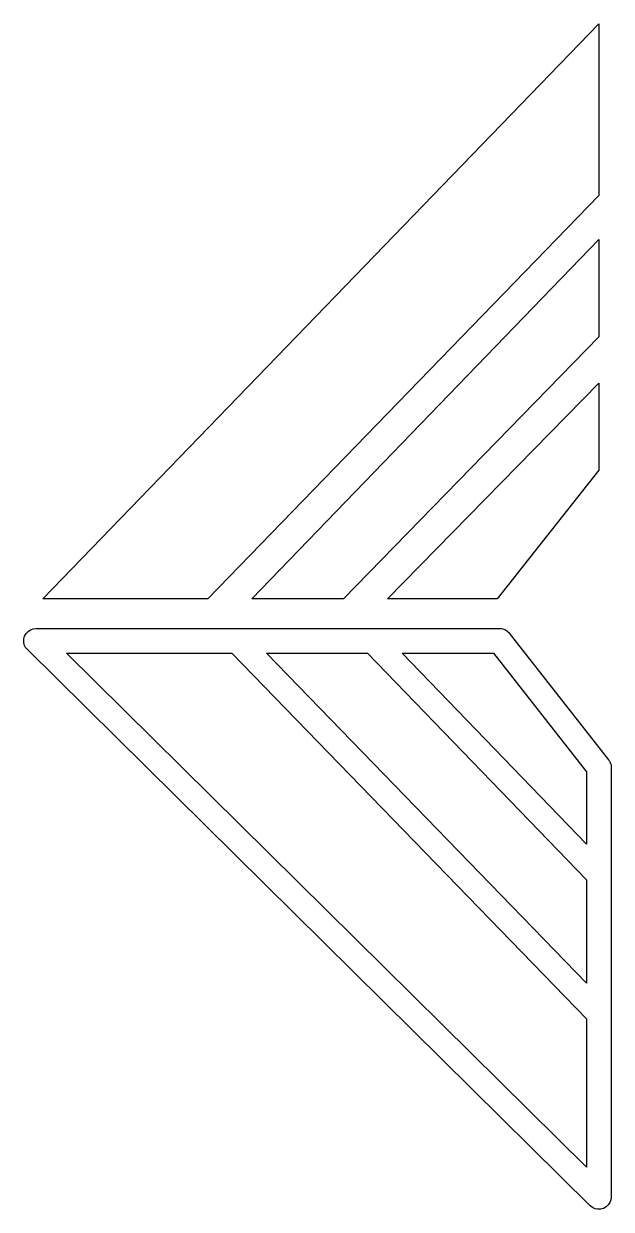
# Model space of a CAD drawing. Header units: millimetres. Extents: x 0.3 to 49.1, y 0.5 to 98.9.
import ezdxf

# ---------------------------------------------------------------- set-up
doc = ezdxf.new("R2010")
doc.units = ezdxf.units.MM

msp = doc.modelspace()

# ---------------------------------------------------------------- linework, layer by layer
for points in [[(1.8762, 51.1257), (48.03, 98.8743), (48.03, 84.6154), (15.5722, 51.1257)], [(19.2308, 51.1257), (48.03, 80.9568), (48.03, 72.8893), (26.8293, 51.1257)], [(30.4878, 51.1257), (48.03, 69.0432), (48.03, 61.8199), (39.5872, 51.1257)], [(0.5881, 46.9207), (0.4364, 47.1108), (0.3335, 47.3312), (0.285, 47.5695), (0.2935, 47.8125), (0.3588, 48.0468), (0.477, 48.2593), (0.6417, 48.4382), (0.8437, 48.5736), (1.0718, 48.658), (1.3133, 48.6867), (39.7749, 48.6867), (39.8681, 48.6825), (39.9606, 48.6698), (40.0515, 48.6489), (40.1402, 48.6198), (40.2259, 48.5829), (40.308, 48.5383), (40.3856, 48.4865), (40.4583, 48.4279), (40.5253, 48.363), (40.5863, 48.2923), (48.8414, 37.7857), (48.882, 37.7303), (48.9189, 37.6723), (48.9518, 37.612), (48.9806, 37.5497), (49.0052, 37.4855), (49.0255, 37.4199), (49.0414, 37.353), (49.0528, 37.2853), (49.0596, 37.2169), (49.0619, 37.1482), (49.0619, 1.5009), (49.0335, 1.2607), (48.95, 1.0336), (48.8159, 0.8322), (48.6386, 0.6676), (48.4278, 0.5488), (48.1951, 0.4823), (47.9534, 0.4719), (47.7159, 0.518), (47.4957, 0.6182), (47.3048, 0.7669)], [(3.826, 46.6229), (17.5745, 46.6229), (46.9981, 16.2798), (46.9981, 3.971)], [(20.4493, 46.6229), (28.8304, 46.6229), (46.9981, 27.8193), (46.9981, 19.2444)], [(31.7002, 46.6229), (39.2733, 46.6229), (46.9981, 36.7913), (46.9981, 30.7895)]]:
    msp.add_lwpolyline(points, close=True)

doc.saveas('drawing.dxf')
